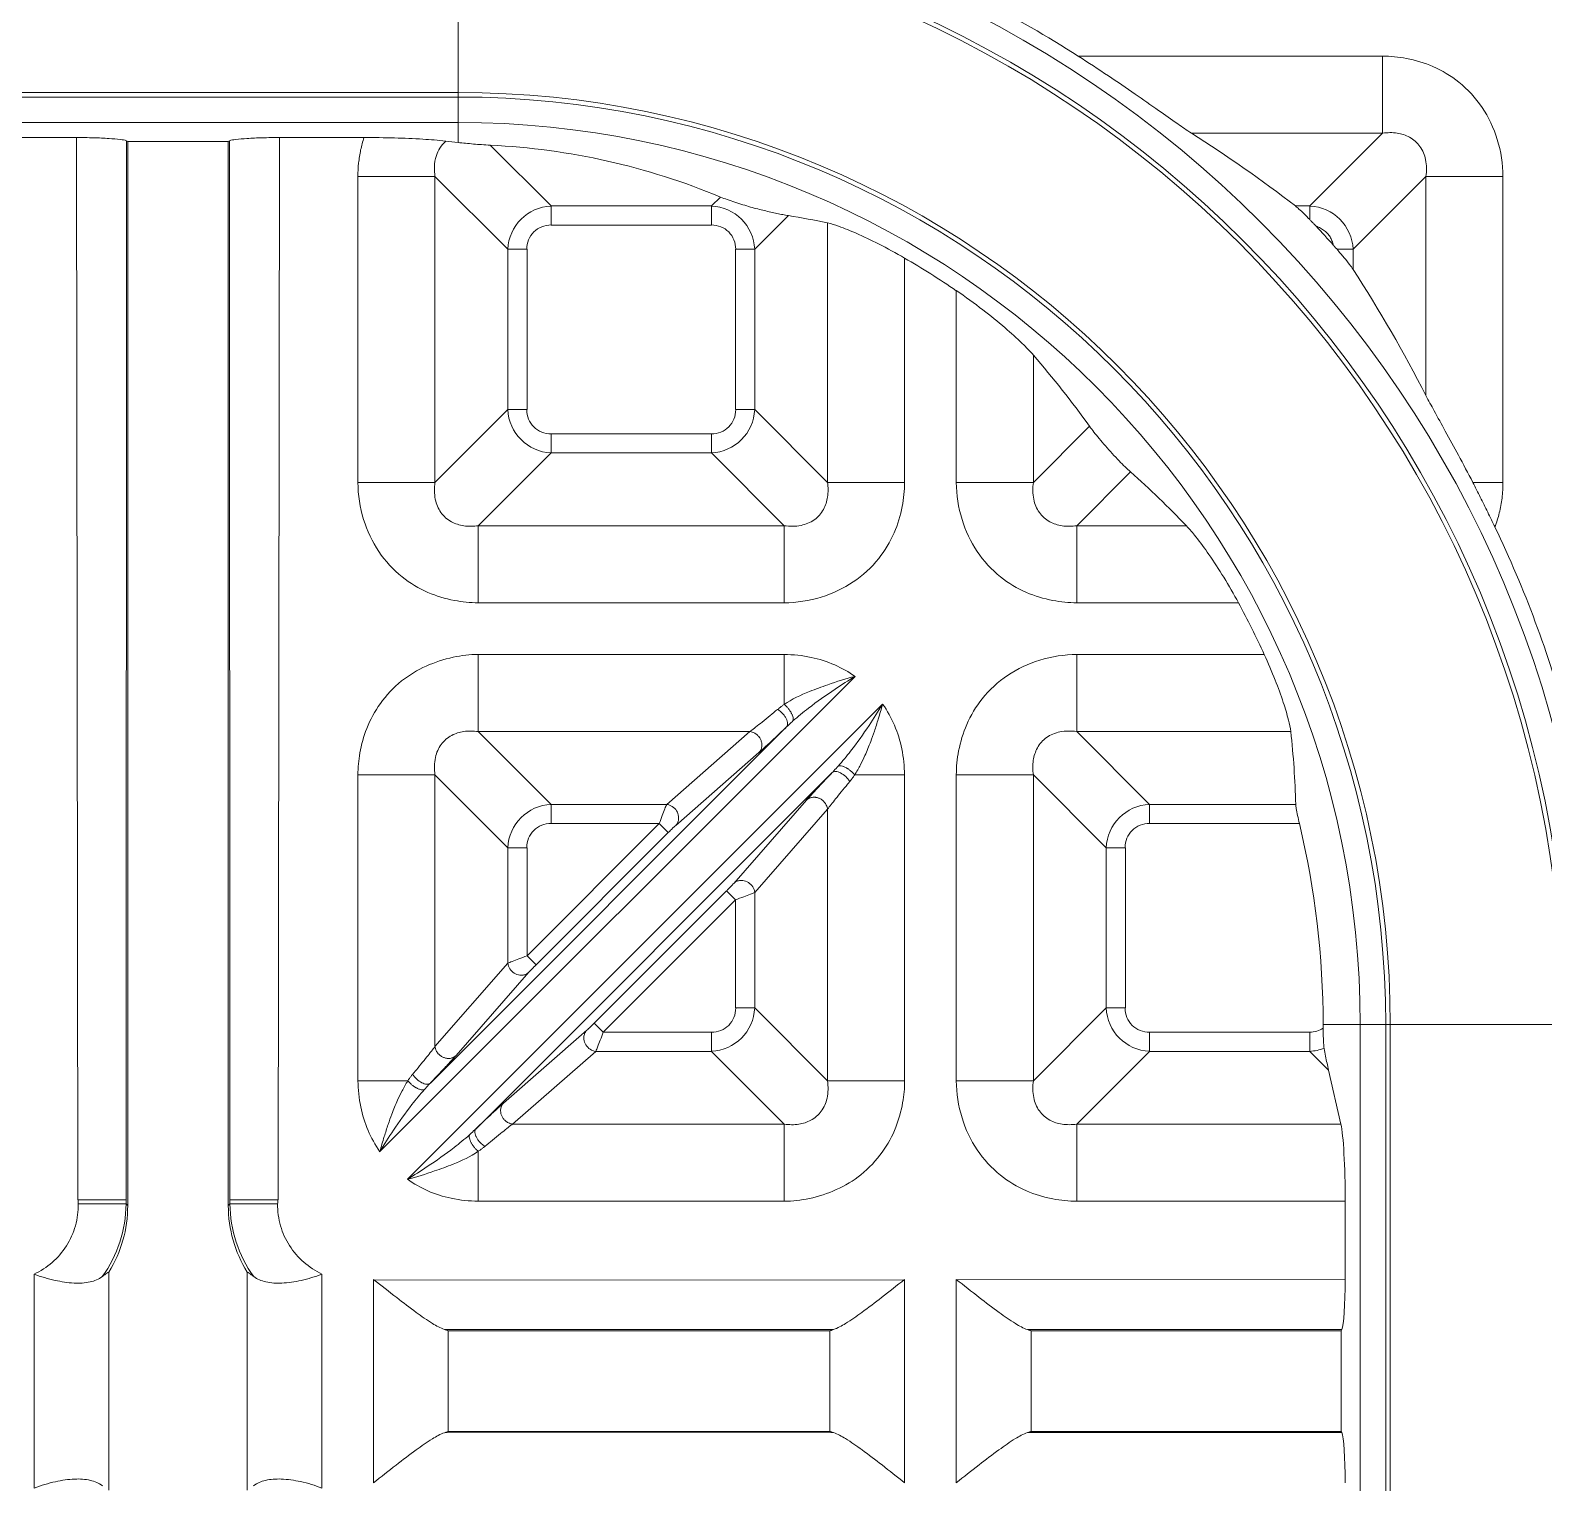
# Model space of a CAD drawing. Header units: millimetres. Extents: x 2432 to 4206, y 1282 to 1824.
# Drawn here: x 2803.5 to 2863.2, y 1562.5 to 1619.8 of the extents above; entities that cross this region are included whole.
import ezdxf

# ---------------------------------------------------------------- set-up
doc = ezdxf.new("R2010")
doc.units = ezdxf.units.MM
doc.layers.add('core', color=7, linetype='Continuous', lineweight=20)

msp = doc.modelspace()

# ---------------------------------------------------------------- linework, layer by layer
at = {"layer": 'core'}
for p, q in [((2820.336, 1626.325), (2820.336, 1615.373)), ((2856.824, 1618.783), (2844.812, 1618.783)), ((2856.824, 1618.783), (2856.824, 1615.742)), ((2776.116, 1617.349), (2820.336, 1617.349)), ((2820.336, 1617.17), (2776.116, 1617.17)), ((2776.116, 1616.165), (2820.336, 1616.165)), ((2805.27, 1615.57), (2801.941, 1615.57)), ((2805.27, 1615.57), (2805.326, 1573.645)), ((2807.249, 1615.44), (2807.239, 1573.645)), ((2807.249, 1615.44), (2807.297, 1615.419)), ((2807.297, 1615.419), (2807.297, 1573.422)), ((2807.297, 1615.419), (2811.266, 1615.419)), ((2811.313, 1615.44), (2811.266, 1615.419)), ((2811.266, 1573.422), (2811.266, 1615.419)), ((2811.324, 1573.645), (2811.313, 1615.44)), ((2813.237, 1573.645), (2813.293, 1615.57)), ((2813.293, 1615.57), (2816.621, 1615.57)), ((2821.608, 1615.268), (2824.007, 1612.869)), ((2849.281, 1615.742), (2856.824, 1615.742)), ((2853.951, 1612.869), (2856.824, 1615.742)), ((2816.383, 1614.032), (2816.383, 1601.959)), ((2816.383, 1614.032), (2819.424, 1614.032)), ((2819.424, 1601.959), (2819.424, 1614.032)), ((2822.297, 1611.159), (2819.424, 1614.032)), ((2858.534, 1614.032), (2855.661, 1611.159)), ((2858.534, 1614.032), (2858.534, 1605.39)), ((2861.575, 1614.032), (2858.534, 1614.032)), ((2861.575, 1601.959), (2861.575, 1614.032)), ((2824.007, 1612.119), (2824.007, 1612.869)), ((2830.333, 1612.869), (2824.007, 1612.869)), ((2830.333, 1612.869), (2830.687, 1613.223)), ((2830.333, 1612.109), (2830.333, 1612.869)), ((2853.951, 1612.869), (2853.381, 1612.869)), ((2853.951, 1612.334), (2853.951, 1612.869)), ((2833.373, 1612.488), (2832.044, 1611.159)), ((2824.007, 1612.109), (2830.333, 1612.109)), ((2834.917, 1612.202), (2834.917, 1601.959)), ((2822.297, 1611.159), (2822.297, 1604.832)), ((2823.057, 1611.159), (2822.297, 1611.159)), ((2823.057, 1604.832), (2823.057, 1611.159)), ((2831.284, 1611.159), (2831.284, 1604.832)), ((2831.294, 1611.159), (2832.044, 1611.159)), ((2832.044, 1604.832), (2832.044, 1611.159)), ((2855.028, 1611.159), (2855.661, 1611.159)), ((2855.661, 1610.359), (2855.661, 1611.159)), ((2837.958, 1601.959), (2837.958, 1610.813)), ((2840, 1609.527), (2840, 1601.959)), ((2843.041, 1601.959), (2843.041, 1606.985)), ((2819.424, 1601.959), (2822.297, 1604.832)), ((2823.047, 1604.832), (2822.297, 1604.832)), ((2831.284, 1604.832), (2832.044, 1604.832)), ((2832.044, 1604.832), (2834.917, 1601.959)), ((2824.007, 1603.882), (2824.007, 1603.122)), ((2830.333, 1603.882), (2824.007, 1603.882)), ((2830.333, 1603.872), (2830.333, 1603.122)), ((2843.041, 1601.959), (2845.258, 1604.176)), ((2824.007, 1603.122), (2821.134, 1600.249)), ((2824.007, 1603.122), (2830.333, 1603.122)), ((2833.206, 1600.249), (2830.333, 1603.122)), ((2846.877, 1602.374), (2844.752, 1600.249)), ((2816.383, 1601.959), (2819.424, 1601.959)), ((2837.958, 1601.959), (2834.917, 1601.959)), ((2840, 1601.959), (2843.041, 1601.959)), ((2861.575, 1601.959), (2860.384, 1601.959)), ((2821.134, 1597.208), (2821.134, 1600.249)), ((2833.206, 1600.249), (2821.134, 1600.249)), ((2833.206, 1597.208), (2833.206, 1600.249)), ((2844.752, 1597.208), (2844.752, 1600.249)), ((2849.08, 1600.249), (2844.752, 1600.249)), ((2821.134, 1597.208), (2833.206, 1597.208)), ((2844.752, 1597.208), (2851.136, 1597.208)), ((2821.134, 1592.124), (2821.134, 1595.165)), ((2833.206, 1595.165), (2821.134, 1595.165)), ((2833.206, 1595.165), (2833.206, 1593.197)), ((2844.752, 1595.165), (2844.752, 1592.124)), ((2852.155, 1595.165), (2844.752, 1595.165)), ((2836.005, 1594.303), (2817.249, 1575.547)), ((2818.335, 1574.453), (2837.092, 1593.209)), ((2833.297, 1592.306), (2819.243, 1578.251)), ((2821.134, 1592.124), (2824.007, 1589.251)), ((2821.134, 1592.124), (2831.855, 1592.124)), ((2828.57, 1589.251), (2831.855, 1592.124)), ((2844.752, 1592.124), (2853.201, 1592.124)), ((2844.752, 1592.124), (2847.625, 1589.251)), ((2832.21, 1591.294), (2828.925, 1588.421)), ((2816.383, 1590.414), (2816.383, 1578.342)), ((2819.424, 1590.414), (2816.383, 1590.414)), ((2819.424, 1579.693), (2819.424, 1590.414)), ((2822.297, 1587.541), (2819.424, 1590.414)), ((2821.043, 1576.45), (2835.098, 1590.505)), ((2835.989, 1590.414), (2837.958, 1590.414)), ((2837.958, 1578.342), (2837.958, 1590.414)), ((2840, 1590.414), (2840, 1578.342)), ((2840, 1590.414), (2843.041, 1590.414)), ((2843.041, 1578.342), (2843.041, 1590.414)), ((2845.914, 1587.541), (2843.041, 1590.414)), ((2828.57, 1589.251), (2824.007, 1589.251)), ((2824.007, 1588.501), (2824.007, 1589.251)), ((2831.214, 1586.133), (2834.087, 1589.418)), ((2834.917, 1589.063), (2832.044, 1585.778)), ((2834.917, 1589.063), (2834.917, 1578.342)), ((2853.397, 1589.251), (2847.625, 1589.251)), ((2847.625, 1588.501), (2847.625, 1589.251)), ((2823.057, 1583.273), (2828.275, 1588.491)), ((2824.007, 1588.491), (2828.275, 1588.491)), ((2828.275, 1588.491), (2828.63, 1588.136)), ((2847.625, 1588.491), (2853.543, 1588.491)), ((2823.412, 1582.918), (2828.63, 1588.136)), ((2822.297, 1587.541), (2822.297, 1582.978)), ((2823.057, 1587.541), (2822.297, 1587.541)), ((2823.057, 1583.273), (2823.057, 1587.541)), ((2845.914, 1587.541), (2845.914, 1581.215)), ((2846.674, 1587.541), (2845.914, 1587.541)), ((2846.674, 1581.215), (2846.674, 1587.541)), ((2830.929, 1585.838), (2825.711, 1580.62)), ((2831.284, 1585.482), (2826.066, 1580.265)), ((2831.284, 1585.482), (2830.929, 1585.838)), ((2831.284, 1585.482), (2831.284, 1581.215)), ((2832.044, 1581.215), (2832.044, 1585.778)), ((2819.424, 1579.693), (2822.297, 1582.978)), ((2823.057, 1583.273), (2823.412, 1582.918)), ((2823.127, 1582.623), (2820.254, 1579.338)), ((2831.284, 1581.215), (2832.044, 1581.215)), ((2832.044, 1581.215), (2834.917, 1578.342)), ((2843.041, 1578.342), (2845.914, 1581.215)), ((2846.665, 1581.215), (2845.914, 1581.215)), ((2826.066, 1580.265), (2825.711, 1580.62)), ((2822.131, 1577.462), (2825.416, 1580.335)), ((2830.333, 1580.265), (2826.066, 1580.265)), ((2830.333, 1580.255), (2830.333, 1579.504)), ((2847.625, 1580.265), (2847.625, 1579.504)), ((2853.951, 1580.265), (2847.625, 1580.265)), ((2853.951, 1580.264), (2853.951, 1579.504)), ((2854.478, 1580.559), (2865.791, 1580.559)), ((2854.478, 1580.415), (2854.478, 1580.559)), ((2855.942, 1580.559), (2855.942, 1552.419)), ((2856.948, 1552.419), (2856.948, 1580.559)), ((2857.126, 1580.559), (2857.126, 1552.419)), ((2825.771, 1579.504), (2822.486, 1576.631)), ((2825.771, 1579.504), (2830.333, 1579.504)), ((2833.206, 1576.631), (2830.333, 1579.504)), ((2847.625, 1579.504), (2844.752, 1576.631)), ((2847.625, 1579.504), (2853.951, 1579.504)), ((2854.689, 1578.766), (2853.951, 1579.504)), ((2818.352, 1578.342), (2816.383, 1578.342)), ((2834.917, 1578.342), (2837.958, 1578.342)), ((2840, 1578.342), (2843.041, 1578.342)), ((2855.177, 1576.631), (2854.689, 1578.766)), ((2833.206, 1576.631), (2822.486, 1576.631)), ((2833.206, 1576.631), (2833.206, 1573.591)), ((2844.752, 1573.591), (2844.752, 1576.631)), ((2855.177, 1576.631), (2844.752, 1576.631)), ((2821.134, 1573.591), (2821.134, 1575.559)), ((2805.326, 1573.645), (2807.239, 1573.645)), ((2805.354, 1573.484), (2807.235, 1573.484)), ((2807.297, 1573.422), (2807.235, 1573.484)), ((2811.266, 1573.422), (2811.328, 1573.484)), ((2811.324, 1573.645), (2813.237, 1573.645)), ((2813.209, 1573.484), (2811.328, 1573.484)), ((2821.134, 1573.591), (2833.206, 1573.591)), ((2844.752, 1573.591), (2855.348, 1573.591)), ((2855.348, 1573.591), (2855.348, 1570.501)), ((2803.605, 1570.709), (2803.605, 1562.269)), ((2806.553, 1562.185), (2806.553, 1570.793)), ((2812.01, 1570.793), (2812.01, 1562.185)), ((2814.958, 1562.269), (2814.958, 1570.709)), ((2817, 1570.5), (2817, 1562.477)), ((2837.944, 1570.49), (2817.03, 1570.477)), ((2837.958, 1562.477), (2837.958, 1570.5)), ((2840, 1570.5), (2840, 1562.477)), ((2855.348, 1570.501), (2840.012, 1570.491)), ((2835.151, 1568.524), (2819.801, 1568.526)), ((2819.948, 1564.504), (2819.948, 1568.474)), ((2835.01, 1568.474), (2819.948, 1568.474)), ((2835.01, 1568.474), (2835.01, 1564.504)), ((2855.217, 1568.521), (2842.81, 1568.523)), ((2842.948, 1564.504), (2842.948, 1568.474)), ((2855.196, 1568.474), (2842.948, 1568.474)), ((2855.217, 1568.521), (2855.196, 1568.474)), ((2855.196, 1564.504), (2855.196, 1568.474)), ((2819.801, 1564.452), (2835.151, 1564.454)), ((2819.948, 1564.504), (2835.01, 1564.504)), ((2842.81, 1564.455), (2855.217, 1564.457)), ((2842.948, 1564.504), (2855.196, 1564.504)), ((2855.217, 1564.457), (2855.196, 1564.504))]:
    msp.add_line(p, q, dxfattribs=at)
for points in [[(2832.218, 1591.299), (2832.668, 1591.71), (2833.29, 1592.298)], [(2835.09, 1590.498), (2834.502, 1589.876), (2834.092, 1589.425)], [(2819.25, 1578.258), (2819.839, 1578.88), (2820.249, 1579.33)], [(2822.123, 1577.457), (2821.672, 1577.046), (2821.051, 1576.458)]]:
    msp.add_lwpolyline(points, dxfattribs=at)
for centre, radius, start, end in [((2803.251, 1566.489), 102.106, 14.82382, 151.07152), ((2803.251, 1566.489), 101.607, 14.8262, 150.88167), ((2803.251, 1566.489), 101.159, 14.89345, 150.74007), ((2803.251, 1566.489), 100.659, 14.89585, 150.80622), ((2809.281, 1566.489), 86.816, 91.13098, 151.21851), ((2809.281, 1566.489), 86.814, 316.84438, 88.8719), ((2809.281, 1566.489), 85.826, 91.13101, 152.00809), ((2809.281, 1566.489), 85.826, 320.71572, 88.869), ((2809.281, 1566.489), 84.503, 92.75328, 177.24672), ((2809.281, 1566.489), 84.503, 2.75328, 87.24672), ((2809.281, 1566.489), 83.513, 92.75328, 177.24672), ((2809.281, 1566.489), 83.513, 2.75328, 87.24672), ((2820.336, 1580.559), 44.794, 0.00001, 90), ((2820.336, 1580.559), 43.789, 0, 90), ((2820.336, 1580.559), 43.61, 0, 90), ((2820.336, 1580.559), 45.389, 57.36748, 68.36299), ((2820.336, 1580.559), 36.79, 0, 90), ((2820.336, 1580.559), 36.611, 0, 90), ((2820.336, 1580.559), 35.606, 0, 90), ((2822.539, 1637.132), 21.87, 262.92642, 264.22002), ((2824.088, 1611.077), 1.793, 92.59286, 177.40733), ((2830.252, 1611.077), 1.793, 2.59318, 87.40699), ((2853.87, 1611.077), 1.793, 2.59317, 87.40701), ((2820.336, 1580.559), 46.259, 41.67285, 42.95363), ((2820.336, 1580.559), 35.011, 55.83, 59.78131), ((2809.241, 1580.208), 55.353, 27.06032, 33.00486), ((2811.727, 1580.002), 41.336, 35.78931, 40.75125), ((2824.088, 1604.914), 1.793, 182.59372, 267.40702), ((2830.252, 1604.914), 1.793, 272.59372, 357.40701), ((2820.336, 1580.559), 45.389, 15.35101, 25.63445), ((2820.336, 1580.559), 35.011, 24.65712, 28.39423), ((2824.088, 1587.46), 1.793, 92.59283, 177.40739), ((2847.706, 1587.46), 1.793, 92.5933, 177.40736), ((2820.336, 1580.559), 34.141, 0, 13.43475), ((2830.252, 1581.296), 1.793, 272.5932, 357.40699), ((2847.706, 1581.296), 1.793, 182.59372, 267.40701), ((2853.841, 1581.454), 1.953, 273.22055, 290.20212), ((2802.225, 1573.537), 5.009, 324.33097, 359.39813), ((2816.343, 1573.539), 5.015, 180.62113, 215.64898)]:
    msp.add_arc(centre, radius, start, end, dxfattribs=at)
for centre, major_axis, ratio, start_param, end_param in [((2820.336, 1587.022), (0, 28.276), 0.973528, -0.385503, -0.046218), ((2820.336, 1567.632), (0, 56.556), 0.973528, -0.643728, -0.55355), ((2827.935, 1580.559), (33.245, 0), 0.973528, 1.359208, 1.406478), ((2820.336, 1571.071), (0, 41.51), 0.973528, -0.791313, -0.716513), ((2820.336, 1588.324), (0, 33.972), 0.973528, -1.543486, -1.458685), ((2855.095, 1573.591), (0, 3.216), 0.078702, -1.570796, -0.331614), ((2802.194, 1573.576), (3.662, -3.662), 0.970288, 0.223487, 0.770319), ((2816.369, 1573.576), (3.662, 3.662), 0.970288, -3.911912, -3.36508), ((2855.19, 1570.501), (0, 2.01), 0.078702, -2.967041, -1.570796), ((2855.19, 1562.477), (0, 2.01), 0.078702, -1.570796, -0.174548)]:
    msp.add_ellipse(centre, major_axis=major_axis, ratio=ratio, start_param=start_param, end_param=end_param, dxfattribs=at)
for points, knots in [([(2844.812, 1618.783), (2845.211, 1618.528), (2845.964, 1618.034), (2847.019, 1617.314), (2847.928, 1616.677), (2848.667, 1616.161), (2849.096, 1615.859), (2849.281, 1615.742)], [0, 0, 0, 0, 0.262683, 0.499767, 0.708855, 0.878636, 1, 1, 1, 1]), ([(2856.824, 1618.783), (2857.141, 1618.783), (2857.821, 1618.713), (2858.86, 1618.404), (2859.912, 1617.774), (2860.819, 1616.788), (2861.422, 1615.489), (2861.575, 1614.525), (2861.575, 1614.032)], [0, 0, 0, 0, 0.1272, 0.273045, 0.432101, 0.614253, 0.801969, 1, 1, 1, 1]), ([(2807.249, 1615.44), (2807.175, 1615.473), (2806.939, 1615.5), (2806.511, 1615.542), (2805.929, 1615.564), (2805.499, 1615.57), (2805.27, 1615.57)], [0, 0, 0, 0, 0.123097, 0.350117, 0.65461, 1, 1, 1, 1]), ([(2813.293, 1615.57), (2813.064, 1615.57), (2812.634, 1615.564), (2812.052, 1615.542), (2811.623, 1615.5), (2811.388, 1615.473), (2811.313, 1615.44)], [0, 0, 0, 0, 0.345595, 0.649919, 0.876829, 1, 1, 1, 1]), ([(2816.621, 1615.57), (2816.569, 1615.409), (2816.481, 1615.077), (2816.401, 1614.562), (2816.383, 1614.21), (2816.383, 1614.032)], [0, 0, 0, 0, 0.325406, 0.657553, 1, 1, 1, 1]), ([(2819.846, 1615.428), (2819.547, 1615.465), (2818.875, 1615.515), (2817.799, 1615.561), (2817.023, 1615.57), (2816.621, 1615.57)], [0, 0, 0, 0, 0.279126, 0.626519, 1, 1, 1, 1]), ([(2819.846, 1615.428), (2819.758, 1615.348), (2819.608, 1615.172), (2819.445, 1614.82), (2819.39, 1614.432), (2819.404, 1614.152), (2819.424, 1614.032)], [0, 0, 0, 0, 0.23438, 0.450133, 0.757923, 1, 1, 1, 1]), ([(2821.608, 1615.268), (2821.493, 1615.274), (2821.271, 1615.288), (2820.947, 1615.314), (2820.637, 1615.343), (2820.436, 1615.363), (2820.336, 1615.373)], [0, 0, 0, 0, 0.269946, 0.523908, 0.764932, 1, 1, 1, 1]), ([(2858.534, 1614.032), (2858.566, 1614.251), (2858.567, 1614.672), (2858.34, 1615.24), (2857.916, 1615.612), (2857.383, 1615.776), (2857.014, 1615.77), (2856.824, 1615.742)], [0, 0, 0, 0, 0.231745, 0.429375, 0.620648, 0.799306, 1, 1, 1, 1]), ([(2833.373, 1612.488), (2833.299, 1612.5), (2833.148, 1612.527), (2832.916, 1612.574), (2832.674, 1612.628), (2832.42, 1612.688), (2832.153, 1612.75), (2831.871, 1612.829), (2831.572, 1612.919), (2831.263, 1613.011), (2830.968, 1613.117), (2830.776, 1613.186), (2830.687, 1613.223)], [0, 0, 0, 0, 0.080427, 0.165348, 0.25449, 0.347762, 0.445302, 0.549715, 0.662578, 0.781202, 0.896479, 1, 1, 1, 1]), ([(2853.381, 1612.869), (2853.43, 1612.831), (2853.544, 1612.731), (2853.734, 1612.553), (2853.874, 1612.413), (2853.951, 1612.334)], [0, 0, 0, 0, 0.237494, 0.580019, 1, 1, 1, 1]), ([(2853.952, 1612.332), (2853.979, 1612.305), (2854.031, 1612.249), (2854.11, 1612.169), (2854.161, 1612.115), (2854.185, 1612.088)], [0, 0, 0, 0, 0.336317, 0.679224, 1, 1, 1, 1]), ([(2837.958, 1610.813), (2837.621, 1611.009), (2836.99, 1611.353), (2836.119, 1611.77), (2835.446, 1612.043), (2835.066, 1612.171), (2834.917, 1612.202)], [0, 0, 0, 0, 0.349224, 0.642854, 0.863447, 1, 1, 1, 1]), ([(2854.889, 1611.315), (2854.87, 1611.375), (2854.829, 1611.489), (2854.757, 1611.65), (2854.66, 1611.787), (2854.529, 1611.899), (2854.374, 1611.999), (2854.256, 1612.054), (2854.193, 1612.08)], [0, 0, 0, 0, 0.175301, 0.336067, 0.487281, 0.640081, 0.810331, 1, 1, 1, 1]), ([(2854.899, 1611.305), (2854.911, 1611.291), (2854.939, 1611.259), (2854.981, 1611.211), (2855.011, 1611.176), (2855.026, 1611.159)], [0, 0, 0, 0, 0.289976, 0.646507, 1, 1, 1, 1]), ([(2855.027, 1611.159), (2855.119, 1611.052), (2855.286, 1610.855), (2855.497, 1610.589), (2855.616, 1610.428), (2855.661, 1610.359)], [0, 0, 0, 0, 0.413341, 0.757322, 1, 1, 1, 1]), ([(2843.041, 1606.985), (2842.903, 1607.146), (2842.538, 1607.511), (2841.878, 1608.112), (2841.012, 1608.811), (2840.357, 1609.285), (2840, 1609.527)], [0, 0, 0, 0, 0.15959, 0.389653, 0.674458, 1, 1, 1, 1]), ([(2858.534, 1605.39), (2858.638, 1605.186), (2858.896, 1604.72), (2859.325, 1603.937), (2859.84, 1602.999), (2860.197, 1602.321), (2860.384, 1601.959)], [0, 0, 0, 0, 0.175946, 0.410152, 0.686895, 1, 1, 1, 1]), ([(2846.877, 1602.374), (2846.805, 1602.438), (2846.652, 1602.582), (2846.412, 1602.823), (2846.152, 1603.1), (2845.889, 1603.392), (2845.647, 1603.676), (2845.438, 1603.934), (2845.313, 1604.099), (2845.258, 1604.176)], [0, 0, 0, 0, 0.119184, 0.259105, 0.420619, 0.589585, 0.744684, 0.882481, 1, 1, 1, 1]), ([(2821.134, 1597.208), (2820.818, 1597.208), (2820.137, 1597.277), (2819.098, 1597.586), (2818.046, 1598.217), (2817.14, 1599.203), (2816.536, 1600.502), (2816.383, 1601.466), (2816.383, 1601.959)], [0, 0, 0, 0, 0.1272, 0.273045, 0.432101, 0.614253, 0.801969, 1, 1, 1, 1]), ([(2819.424, 1601.959), (2819.392, 1601.74), (2819.392, 1601.319), (2819.618, 1600.751), (2820.042, 1600.379), (2820.575, 1600.214), (2820.944, 1600.221), (2821.134, 1600.249)], [0, 0, 0, 0, 0.231739, 0.42937, 0.620645, 0.799304, 1, 1, 1, 1]), ([(2837.958, 1601.959), (2837.958, 1601.643), (2837.888, 1600.962), (2837.579, 1599.923), (2836.948, 1598.871), (2835.963, 1597.965), (2834.664, 1597.362), (2833.699, 1597.208), (2833.206, 1597.208)], [0, 0, 0, 0, 0.1272, 0.273045, 0.432101, 0.614253, 0.801969, 1, 1, 1, 1]), ([(2833.206, 1600.249), (2833.426, 1600.217), (2833.846, 1600.217), (2834.415, 1600.443), (2834.787, 1600.867), (2834.951, 1601.4), (2834.945, 1601.769), (2834.917, 1601.959)], [0, 0, 0, 0, 0.231739, 0.42937, 0.620645, 0.799304, 1, 1, 1, 1]), ([(2844.752, 1597.208), (2844.435, 1597.208), (2843.755, 1597.277), (2842.716, 1597.586), (2841.663, 1598.217), (2840.757, 1599.203), (2840.154, 1600.502), (2840, 1601.466), (2840, 1601.959)], [0, 0, 0, 0, 0.127201, 0.273046, 0.432103, 0.614255, 0.801971, 1, 1, 1, 1]), ([(2843.041, 1601.959), (2843.01, 1601.74), (2843.009, 1601.319), (2843.236, 1600.751), (2843.66, 1600.379), (2844.192, 1600.214), (2844.562, 1600.221), (2844.752, 1600.249)], [0, 0, 0, 0, 0.231739, 0.42937, 0.620645, 0.799304, 1, 1, 1, 1]), ([(2860.385, 1601.957), (2860.485, 1601.763), (2860.683, 1601.373), (2860.974, 1600.783), (2861.166, 1600.387), (2861.261, 1600.187)], [0, 0, 0, 0, 0.331414, 0.663755, 1, 1, 1, 1]), ([(2861.257, 1600.195), (2861.327, 1600.378), (2861.444, 1600.756), (2861.552, 1601.348), (2861.575, 1601.753), (2861.575, 1601.959)], [0, 0, 0, 0, 0.325136, 0.656854, 1, 1, 1, 1]), ([(2851.136, 1597.208), (2850.952, 1597.548), (2850.579, 1598.195), (2850.014, 1599.064), (2849.518, 1599.741), (2849.211, 1600.112), (2849.08, 1600.249)], [0, 0, 0, 0, 0.315396, 0.608534, 0.844936, 1, 1, 1, 1]), ([(2816.383, 1590.414), (2816.377, 1590.704), (2816.447, 1591.329), (2816.7, 1592.301), (2817.249, 1593.285), (2818.046, 1594.15), (2819.057, 1594.744), (2820.094, 1595.084), (2820.801, 1595.17), (2821.134, 1595.165)], [0, 0, 0, 0, 0.116347, 0.250848, 0.400764, 0.564265, 0.71692, 0.866341, 1, 1, 1, 1]), ([(2833.206, 1595.165), (2833.564, 1595.165), (2834.247, 1595.092), (2835.198, 1594.796), (2835.751, 1594.479), (2836.003, 1594.301)], [0, 0, 0, 0, 0.360983, 0.689084, 1, 1, 1, 1]), ([(2840, 1590.414), (2840, 1590.731), (2840.07, 1591.411), (2840.379, 1592.45), (2841.01, 1593.503), (2841.995, 1594.409), (2843.294, 1595.012), (2844.259, 1595.165), (2844.752, 1595.165)], [0, 0, 0, 0, 0.127201, 0.273046, 0.432103, 0.614255, 0.801971, 1, 1, 1, 1]), ([(2853.201, 1592.124), (2853.185, 1592.277), (2853.094, 1592.663), (2852.892, 1593.341), (2852.575, 1594.206), (2852.308, 1594.832), (2852.155, 1595.165)], [0, 0, 0, 0, 0.142947, 0.367241, 0.65878, 1, 1, 1, 1]), ([(2833.206, 1593.197), (2833.517, 1593.404), (2834.093, 1593.679), (2835.039, 1594.012), (2835.638, 1594.222), (2836.003, 1594.301)], [0, 0, 0, 0, 0.371307, 0.628863, 1, 1, 1, 1]), ([(2836.005, 1594.303), (2835.741, 1594.139), (2835.112, 1593.742), (2834.289, 1593.161), (2833.75, 1592.718), (2833.553, 1592.543)], [0, 0, 0, 0, 0.308538, 0.738071, 1, 1, 1, 1]), ([(2832.942, 1592.999), (2832.969, 1593.021), (2833.025, 1593.066), (2833.113, 1593.131), (2833.175, 1593.175), (2833.206, 1593.197)], [0, 0, 0, 0, 0.316714, 0.650111, 1, 1, 1, 1]), ([(2833.206, 1593.197), (2833.231, 1593.178), (2833.286, 1593.13), (2833.362, 1593.047), (2833.422, 1592.967), (2833.463, 1592.903), (2833.488, 1592.858), (2833.51, 1592.814), (2833.535, 1592.755), (2833.558, 1592.682), (2833.567, 1592.605), (2833.559, 1592.559), (2833.553, 1592.543)], [0, 0, 0, 0, 0.119508, 0.282785, 0.43742, 0.508345, 0.573979, 0.637284, 0.700785, 0.823371, 0.931846, 1, 1, 1, 1]), ([(2835.335, 1590.76), (2835.507, 1590.952), (2835.936, 1591.472), (2836.518, 1592.293), (2836.916, 1592.927), (2837.092, 1593.209)], [0, 0, 0, 0, 0.255831, 0.669534, 1, 1, 1, 1]), ([(2837.093, 1593.212), (2837.041, 1593.013), (2836.93, 1592.654), (2836.776, 1592.159), (2836.604, 1591.677), (2836.425, 1591.235), (2836.211, 1590.797), (2836.07, 1590.545), (2835.989, 1590.414)], [0, 0, 0, 0, 0.204883, 0.37291, 0.515307, 0.713487, 0.846842, 1, 1, 1, 1]), ([(2837.093, 1593.212), (2837.276, 1592.949), (2837.592, 1592.38), (2837.887, 1591.429), (2837.952, 1590.758), (2837.958, 1590.414)], [0, 0, 0, 0, 0.323884, 0.652124, 1, 1, 1, 1]), ([(2831.855, 1592.124), (2831.865, 1592.132), (2831.94, 1592.189), (2832.099, 1592.313), (2832.354, 1592.517), (2832.641, 1592.751), (2832.845, 1592.918), (2832.942, 1592.999)], [0, 0, 0, 0, 0.027762, 0.201997, 0.43368, 0.727609, 1, 1, 1, 1]), ([(2832.942, 1592.999), (2832.991, 1592.971), (2833.076, 1592.909), (2833.18, 1592.802), (2833.244, 1592.712), (2833.283, 1592.643), (2833.305, 1592.595), (2833.322, 1592.549), (2833.337, 1592.488), (2833.345, 1592.412), (2833.326, 1592.343), (2833.304, 1592.313), (2833.297, 1592.306)], [0, 0, 0, 0, 0.198286, 0.367556, 0.519436, 0.586046, 0.645884, 0.702664, 0.759409, 0.868419, 0.967422, 1, 1, 1, 1]), ([(2833.553, 1592.543), (2833.531, 1592.523), (2833.444, 1592.446), (2833.359, 1592.366), (2833.297, 1592.306)], [0, 0, 0, 0, 0.25346, 1, 1, 1, 1]), ([(2819.424, 1590.414), (2819.391, 1590.643), (2819.39, 1591.072), (2819.633, 1591.64), (2820.053, 1591.999), (2820.579, 1592.16), (2820.943, 1592.152), (2821.134, 1592.124)], [0, 0, 0, 0, 0.241399, 0.436222, 0.626562, 0.798005, 1, 1, 1, 1]), ([(2831.855, 1592.124), (2831.911, 1592.118), (2832.013, 1592.086), (2832.138, 1592.003), (2832.214, 1591.918), (2832.259, 1591.847), (2832.284, 1591.795), (2832.304, 1591.74), (2832.317, 1591.692), (2832.321, 1591.661), (2832.323, 1591.649)], [0, 0, 0, 0, 0.237468, 0.437867, 0.623974, 0.709551, 0.789445, 0.868689, 0.952179, 1, 1, 1, 1]), ([(2832.21, 1591.294), (2832.304, 1591.376), (2832.517, 1591.57), (2832.879, 1591.907), (2833.148, 1592.163), (2833.297, 1592.306)], [0, 0, 0, 0, 0.250948, 0.582714, 1, 1, 1, 1]), ([(2844.752, 1592.124), (2844.532, 1592.156), (2844.112, 1592.157), (2843.543, 1591.93), (2843.171, 1591.506), (2843.007, 1590.973), (2843.014, 1590.604), (2843.041, 1590.414)], [0, 0, 0, 0, 0.231739, 0.42937, 0.620645, 0.799304, 1, 1, 1, 1]), ([(2832.323, 1591.649), (2832.326, 1591.619), (2832.328, 1591.543), (2832.3, 1591.416), (2832.247, 1591.332), (2832.21, 1591.294)], [0, 0, 0, 0, 0.241813, 0.589218, 1, 1, 1, 1]), ([(2835.098, 1590.505), (2835.122, 1590.529), (2835.202, 1590.613), (2835.28, 1590.699), (2835.335, 1590.76)], [0, 0, 0, 0, 0.288737, 1, 1, 1, 1]), ([(2835.989, 1590.414), (2835.958, 1590.454), (2835.908, 1590.507), (2835.839, 1590.568), (2835.791, 1590.606), (2835.75, 1590.635), (2835.719, 1590.655), (2835.696, 1590.669), (2835.673, 1590.683), (2835.642, 1590.7), (2835.602, 1590.72), (2835.553, 1590.74), (2835.49, 1590.761), (2835.416, 1590.775), (2835.358, 1590.769), (2835.335, 1590.76)], [0, 0, 0, 0, 0.19693, 0.280068, 0.360029, 0.435516, 0.471295, 0.50566, 0.53957, 0.573931, 0.643396, 0.712694, 0.780244, 0.90347, 1, 1, 1, 1]), ([(2835.098, 1590.505), (2834.954, 1590.355), (2834.695, 1590.082), (2834.358, 1589.72), (2834.165, 1589.507), (2834.087, 1589.418)], [0, 0, 0, 0, 0.419415, 0.759894, 1, 1, 1, 1]), ([(2835.792, 1590.15), (2835.765, 1590.117), (2835.653, 1589.983), (2835.468, 1589.757), (2835.25, 1589.488), (2835.069, 1589.26), (2834.963, 1589.123), (2834.917, 1589.063)], [0, 0, 0, 0, 0.090709, 0.375279, 0.627139, 0.83641, 1, 1, 1, 1]), ([(2835.792, 1590.15), (2835.75, 1590.222), (2835.644, 1590.354), (2835.452, 1590.493), (2835.261, 1590.564), (2835.134, 1590.537), (2835.098, 1590.505)], [0, 0, 0, 0, 0.293765, 0.588933, 0.828753, 1, 1, 1, 1]), ([(2835.989, 1590.414), (2835.967, 1590.382), (2835.924, 1590.321), (2835.858, 1590.233), (2835.814, 1590.177), (2835.792, 1590.15)], [0, 0, 0, 0, 0.34963, 0.68302, 1, 1, 1, 1]), ([(2834.087, 1589.418), (2834.124, 1589.454), (2834.209, 1589.508), (2834.335, 1589.536), (2834.411, 1589.534), (2834.442, 1589.53)], [0, 0, 0, 0, 0.41078, 0.758185, 1, 1, 1, 1]), ([(2834.442, 1589.53), (2834.453, 1589.529), (2834.484, 1589.524), (2834.533, 1589.512), (2834.587, 1589.492), (2834.64, 1589.466), (2834.711, 1589.422), (2834.795, 1589.345), (2834.879, 1589.221), (2834.91, 1589.119), (2834.917, 1589.063)], [0, 0, 0, 0, 0.04782, 0.131309, 0.210553, 0.290447, 0.376024, 0.562131, 0.76253, 1, 1, 1, 1]), ([(2828.275, 1588.491), (2828.316, 1588.596), (2828.387, 1588.794), (2828.485, 1589.047), (2828.542, 1589.197), (2828.57, 1589.251)], [0, 0, 0, 0, 0.41282, 0.772744, 1, 1, 1, 1]), ([(2828.57, 1589.251), (2828.648, 1589.242), (2828.803, 1589.183), (2828.973, 1589.009), (2829.029, 1588.854), (2829.038, 1588.777)], [0, 0, 0, 0, 0.329824, 0.675242, 1, 1, 1, 1]), ([(2853.543, 1588.491), (2853.517, 1588.6), (2853.472, 1588.797), (2853.422, 1589.05), (2853.398, 1589.196), (2853.397, 1589.251)], [0, 0, 0, 0, 0.432204, 0.783732, 1, 1, 1, 1]), ([(2828.63, 1588.136), (2828.671, 1588.178), (2828.746, 1588.252), (2828.844, 1588.347), (2828.901, 1588.4), (2828.925, 1588.421)], [0, 0, 0, 0, 0.428927, 0.767307, 1, 1, 1, 1]), ([(2829.038, 1588.777), (2829.043, 1588.734), (2829.042, 1588.647), (2829.004, 1588.522), (2828.954, 1588.451), (2828.925, 1588.421)], [0, 0, 0, 0, 0.337224, 0.674216, 1, 1, 1, 1]), ([(2831.214, 1586.133), (2831.204, 1586.121), (2831.179, 1586.094), (2831.135, 1586.048), (2831.077, 1585.988), (2831.007, 1585.916), (2830.956, 1585.865), (2830.929, 1585.838)], [0, 0, 0, 0, 0.109904, 0.267515, 0.471188, 0.717507, 1, 1, 1, 1]), ([(2831.569, 1586.245), (2831.525, 1586.25), (2831.437, 1586.249), (2831.314, 1586.21), (2831.243, 1586.161), (2831.214, 1586.133)], [0, 0, 0, 0, 0.343778, 0.675995, 1, 1, 1, 1]), ([(2832.044, 1585.778), (2832.034, 1585.855), (2831.976, 1586.009), (2831.802, 1586.179), (2831.647, 1586.236), (2831.569, 1586.245)], [0, 0, 0, 0, 0.329593, 0.667345, 1, 1, 1, 1]), ([(2832.044, 1585.778), (2831.989, 1585.749), (2831.843, 1585.695), (2831.59, 1585.596), (2831.392, 1585.525), (2831.284, 1585.482)], [0, 0, 0, 0, 0.226075, 0.571412, 1, 1, 1, 1]), ([(2822.297, 1582.978), (2822.351, 1583.007), (2822.497, 1583.061), (2822.75, 1583.16), (2822.948, 1583.231), (2823.057, 1583.273)], [0, 0, 0, 0, 0.226075, 0.571412, 1, 1, 1, 1]), ([(2822.297, 1582.978), (2822.306, 1582.901), (2822.365, 1582.747), (2822.539, 1582.577), (2822.694, 1582.52), (2822.772, 1582.511)], [0, 0, 0, 0, 0.329593, 0.667345, 1, 1, 1, 1]), ([(2822.772, 1582.511), (2822.816, 1582.506), (2822.903, 1582.507), (2823.027, 1582.546), (2823.097, 1582.594), (2823.127, 1582.623)], [0, 0, 0, 0, 0.343778, 0.675995, 1, 1, 1, 1]), ([(2823.127, 1582.623), (2823.137, 1582.635), (2823.162, 1582.662), (2823.206, 1582.708), (2823.264, 1582.768), (2823.334, 1582.84), (2823.385, 1582.891), (2823.412, 1582.918)], [0, 0, 0, 0, 0.109904, 0.267515, 0.471188, 0.717507, 1, 1, 1, 1]), ([(2825.711, 1580.62), (2825.669, 1580.578), (2825.595, 1580.504), (2825.496, 1580.409), (2825.44, 1580.356), (2825.416, 1580.335)], [0, 0, 0, 0, 0.428927, 0.767307, 1, 1, 1, 1]), ([(2825.302, 1579.979), (2825.297, 1580.022), (2825.298, 1580.109), (2825.337, 1580.234), (2825.387, 1580.305), (2825.416, 1580.335)], [0, 0, 0, 0, 0.337179, 0.674328, 1, 1, 1, 1]), ([(2825.771, 1579.504), (2825.693, 1579.514), (2825.537, 1579.573), (2825.367, 1579.747), (2825.311, 1579.902), (2825.302, 1579.979)], [0, 0, 0, 0, 0.329742, 0.675075, 1, 1, 1, 1]), ([(2826.066, 1580.265), (2826.025, 1580.16), (2825.954, 1579.962), (2825.855, 1579.709), (2825.799, 1579.559), (2825.771, 1579.504)], [0, 0, 0, 0, 0.41282, 0.772744, 1, 1, 1, 1]), ([(2854.517, 1579.614), (2854.508, 1579.683), (2854.495, 1579.841), (2854.482, 1580.108), (2854.478, 1580.307), (2854.478, 1580.415)], [0, 0, 0, 0, 0.258044, 0.594217, 1, 1, 1, 1]), ([(2818.549, 1578.606), (2818.576, 1578.638), (2818.687, 1578.773), (2818.872, 1578.998), (2819.091, 1579.268), (2819.272, 1579.495), (2819.378, 1579.633), (2819.424, 1579.693)], [0, 0, 0, 0, 0.090709, 0.375279, 0.627139, 0.83641, 1, 1, 1, 1]), ([(2819.899, 1579.226), (2819.888, 1579.227), (2819.857, 1579.232), (2819.808, 1579.244), (2819.754, 1579.264), (2819.701, 1579.29), (2819.63, 1579.334), (2819.546, 1579.41), (2819.462, 1579.535), (2819.431, 1579.637), (2819.424, 1579.693)], [0, 0, 0, 0, 0.04782, 0.131309, 0.210553, 0.290447, 0.376024, 0.562131, 0.76253, 1, 1, 1, 1]), ([(2854.517, 1579.614), (2854.535, 1579.515), (2854.571, 1579.321), (2854.629, 1579.038), (2854.669, 1578.855), (2854.689, 1578.766)], [0, 0, 0, 0, 0.349629, 0.68578, 1, 1, 1, 1]), ([(2819.243, 1578.251), (2819.386, 1578.401), (2819.645, 1578.673), (2819.983, 1579.036), (2820.176, 1579.249), (2820.254, 1579.338)], [0, 0, 0, 0, 0.419415, 0.759894, 1, 1, 1, 1]), ([(2820.254, 1579.338), (2820.216, 1579.302), (2820.132, 1579.248), (2820.005, 1579.22), (2819.93, 1579.222), (2819.899, 1579.226)], [0, 0, 0, 0, 0.41078, 0.758185, 1, 1, 1, 1]), ([(2817.247, 1575.544), (2817.064, 1575.807), (2816.749, 1576.376), (2816.454, 1577.327), (2816.389, 1577.998), (2816.383, 1578.342)], [0, 0, 0, 0, 0.323884, 0.652124, 1, 1, 1, 1]), ([(2817.247, 1575.544), (2817.299, 1575.743), (2817.41, 1576.102), (2817.564, 1576.597), (2817.736, 1577.079), (2817.916, 1577.521), (2818.129, 1577.959), (2818.27, 1578.211), (2818.352, 1578.342)], [0, 0, 0, 0, 0.204883, 0.37291, 0.515307, 0.713487, 0.846842, 1, 1, 1, 1]), ([(2818.352, 1578.342), (2818.373, 1578.374), (2818.417, 1578.435), (2818.482, 1578.523), (2818.527, 1578.579), (2818.549, 1578.606)], [0, 0, 0, 0, 0.34963, 0.68302, 1, 1, 1, 1]), ([(2818.352, 1578.342), (2818.383, 1578.302), (2818.432, 1578.249), (2818.502, 1578.188), (2818.55, 1578.15), (2818.59, 1578.121), (2818.622, 1578.101), (2818.644, 1578.086), (2818.667, 1578.073), (2818.698, 1578.056), (2818.738, 1578.036), (2818.787, 1578.016), (2818.851, 1577.995), (2818.924, 1577.981), (2818.982, 1577.987), (2819.005, 1577.996)], [0, 0, 0, 0, 0.19693, 0.280068, 0.360029, 0.435516, 0.471295, 0.50566, 0.53957, 0.573931, 0.643396, 0.712694, 0.780244, 0.90347, 1, 1, 1, 1]), ([(2818.549, 1578.606), (2818.59, 1578.534), (2818.697, 1578.402), (2818.889, 1578.263), (2819.08, 1578.192), (2819.206, 1578.218), (2819.243, 1578.251)], [0, 0, 0, 0, 0.293765, 0.588933, 0.828753, 1, 1, 1, 1]), ([(2819.243, 1578.251), (2819.219, 1578.227), (2819.139, 1578.143), (2819.06, 1578.057), (2819.005, 1577.996)], [0, 0, 0, 0, 0.288737, 1, 1, 1, 1]), ([(2837.958, 1578.342), (2837.964, 1578.052), (2837.894, 1577.427), (2837.64, 1576.455), (2837.092, 1575.471), (2836.295, 1574.606), (2835.283, 1574.011), (2834.246, 1573.672), (2833.539, 1573.586), (2833.206, 1573.591)], [0, 0, 0, 0, 0.116347, 0.250848, 0.400764, 0.564266, 0.71692, 0.866341, 1, 1, 1, 1]), ([(2834.917, 1578.342), (2834.949, 1578.114), (2834.95, 1577.686), (2834.708, 1577.119), (2834.288, 1576.759), (2833.762, 1576.596), (2833.398, 1576.604), (2833.206, 1576.631)], [0, 0, 0, 0, 0.240378, 0.435488, 0.625891, 0.797727, 1, 1, 1, 1]), ([(2844.752, 1573.591), (2844.435, 1573.591), (2843.755, 1573.66), (2842.716, 1573.969), (2841.663, 1574.6), (2840.757, 1575.585), (2840.154, 1576.884), (2840, 1577.849), (2840, 1578.342)], [0, 0, 0, 0, 0.1272, 0.273045, 0.432101, 0.614253, 0.801969, 1, 1, 1, 1]), ([(2843.041, 1578.342), (2843.01, 1578.122), (2843.009, 1577.702), (2843.236, 1577.133), (2843.66, 1576.761), (2844.192, 1576.597), (2844.562, 1576.604), (2844.752, 1576.631)], [0, 0, 0, 0, 0.231739, 0.42937, 0.620645, 0.799304, 1, 1, 1, 1]), ([(2819.005, 1577.996), (2818.834, 1577.804), (2818.405, 1577.284), (2817.823, 1576.463), (2817.424, 1575.829), (2817.249, 1575.547)], [0, 0, 0, 0, 0.255831, 0.669534, 1, 1, 1, 1]), ([(2822.131, 1577.462), (2822.037, 1577.38), (2821.823, 1577.186), (2821.461, 1576.849), (2821.192, 1576.593), (2821.043, 1576.45)], [0, 0, 0, 0, 0.250948, 0.582714, 1, 1, 1, 1]), ([(2822.018, 1577.107), (2822.014, 1577.137), (2822.013, 1577.213), (2822.041, 1577.34), (2822.094, 1577.424), (2822.131, 1577.462)], [0, 0, 0, 0, 0.241813, 0.589218, 1, 1, 1, 1]), ([(2822.486, 1576.631), (2822.429, 1576.638), (2822.327, 1576.67), (2822.203, 1576.753), (2822.127, 1576.838), (2822.082, 1576.909), (2822.056, 1576.961), (2822.036, 1577.016), (2822.024, 1577.064), (2822.019, 1577.095), (2822.018, 1577.107)], [0, 0, 0, 0, 0.237468, 0.437867, 0.623974, 0.709551, 0.789445, 0.868689, 0.952179, 1, 1, 1, 1]), ([(2820.788, 1576.213), (2820.81, 1576.233), (2820.896, 1576.31), (2820.981, 1576.39), (2821.043, 1576.45)], [0, 0, 0, 0, 0.25346, 1, 1, 1, 1]), ([(2821.398, 1575.757), (2821.349, 1575.785), (2821.264, 1575.847), (2821.161, 1575.954), (2821.096, 1576.044), (2821.058, 1576.113), (2821.036, 1576.161), (2821.019, 1576.207), (2821.003, 1576.268), (2820.996, 1576.344), (2821.015, 1576.413), (2821.037, 1576.443), (2821.043, 1576.45)], [0, 0, 0, 0, 0.198286, 0.367556, 0.519436, 0.586046, 0.645884, 0.702664, 0.759409, 0.868419, 0.967422, 1, 1, 1, 1]), ([(2822.486, 1576.631), (2822.475, 1576.624), (2822.4, 1576.567), (2822.241, 1576.443), (2821.987, 1576.239), (2821.699, 1576.005), (2821.496, 1575.838), (2821.398, 1575.757)], [0, 0, 0, 0, 0.027762, 0.201997, 0.43368, 0.727609, 1, 1, 1, 1]), ([(2818.335, 1574.453), (2818.599, 1574.617), (2819.228, 1575.014), (2820.052, 1575.595), (2820.591, 1576.037), (2820.788, 1576.213)], [0, 0, 0, 0, 0.308538, 0.738071, 1, 1, 1, 1]), ([(2821.134, 1575.559), (2821.11, 1575.578), (2821.055, 1575.626), (2820.978, 1575.709), (2820.918, 1575.789), (2820.878, 1575.853), (2820.853, 1575.897), (2820.831, 1575.942), (2820.806, 1576.001), (2820.783, 1576.074), (2820.774, 1576.151), (2820.782, 1576.197), (2820.788, 1576.213)], [0, 0, 0, 0, 0.119508, 0.282785, 0.43742, 0.508345, 0.573979, 0.637284, 0.700785, 0.823371, 0.931846, 1, 1, 1, 1]), ([(2821.134, 1575.559), (2820.824, 1575.352), (2820.248, 1575.077), (2819.301, 1574.744), (2818.703, 1574.534), (2818.338, 1574.455)], [0, 0, 0, 0, 0.371307, 0.628863, 1, 1, 1, 1]), ([(2821.398, 1575.757), (2821.371, 1575.735), (2821.315, 1575.69), (2821.227, 1575.624), (2821.166, 1575.581), (2821.134, 1575.559)], [0, 0, 0, 0, 0.316714, 0.650111, 1, 1, 1, 1]), ([(2821.134, 1573.591), (2820.777, 1573.591), (2820.093, 1573.664), (2819.143, 1573.96), (2818.589, 1574.277), (2818.338, 1574.455)], [0, 0, 0, 0, 0.360983, 0.689084, 1, 1, 1, 1]), ([(2803.605, 1570.709), (2803.86, 1570.829), (2804.345, 1571.144), (2804.911, 1571.806), (2805.276, 1572.609), (2805.347, 1573.195), (2805.347, 1573.484)], [0, 0, 0, 0, 0.244954, 0.494982, 0.748045, 1, 1, 1, 1]), ([(2805.333, 1573.645), (2805.336, 1573.627), (2805.342, 1573.591), (2805.338, 1573.538), (2805.344, 1573.502), (2805.347, 1573.484)], [0, 0, 0, 0, 0.334286, 0.665714, 1, 1, 1, 1]), ([(2807.235, 1573.484), (2807.236, 1573.502), (2807.238, 1573.538), (2807.236, 1573.591), (2807.238, 1573.627), (2807.239, 1573.645)], [0, 0, 0, 0, 0.33325, 0.666153, 1, 1, 1, 1]), ([(2811.323, 1573.645), (2811.324, 1573.627), (2811.326, 1573.591), (2811.325, 1573.538), (2811.327, 1573.502), (2811.328, 1573.484)], [0, 0, 0, 0, 0.333847, 0.66675, 1, 1, 1, 1]), ([(2813.209, 1573.484), (2813.215, 1573.501), (2813.227, 1573.537), (2813.218, 1573.592), (2813.23, 1573.627), (2813.237, 1573.645)], [0, 0, 0, 0, 0.337034, 0.662966, 1, 1, 1, 1]), ([(2813.209, 1573.484), (2813.21, 1573.193), (2813.285, 1572.611), (2813.648, 1571.811), (2814.218, 1571.155), (2814.702, 1570.833), (2814.958, 1570.71)], [0, 0, 0, 0, 0.253636, 0.501993, 0.752974, 1, 1, 1, 1]), ([(2806.295, 1570.616), (2806.155, 1570.51), (2805.78, 1570.363), (2805.135, 1570.337), (2804.391, 1570.455), (2803.873, 1570.607), (2803.605, 1570.709)], [0, 0, 0, 0, 0.189785, 0.418936, 0.690813, 1, 1, 1, 1]), ([(2806.553, 1570.793), (2806.527, 1570.778), (2806.472, 1570.744), (2806.386, 1570.684), (2806.327, 1570.64), (2806.295, 1570.616)], [0, 0, 0, 0, 0.284799, 0.619365, 1, 1, 1, 1]), ([(2812.268, 1570.616), (2812.236, 1570.64), (2812.176, 1570.684), (2812.091, 1570.744), (2812.036, 1570.778), (2812.01, 1570.793)], [0, 0, 0, 0, 0.380798, 0.715273, 1, 1, 1, 1]), ([(2814.958, 1570.709), (2814.693, 1570.608), (2814.172, 1570.45), (2813.426, 1570.336), (2812.777, 1570.365), (2812.407, 1570.511), (2812.268, 1570.616)], [0, 0, 0, 0, 0.305242, 0.585294, 0.811641, 1, 1, 1, 1]), ([(2819.802, 1568.525), (2819.634, 1568.582), (2819.251, 1568.797), (2818.632, 1569.233), (2817.861, 1569.82), (2817.304, 1570.26), (2817, 1570.5)], [0, 0, 0, 0, 0.154096, 0.380037, 0.66249, 1, 1, 1, 1]), ([(2837.958, 1570.5), (2837.657, 1570.262), (2837.1, 1569.822), (2836.327, 1569.233), (2835.704, 1568.794), (2835.318, 1568.579), (2835.151, 1568.524)], [0, 0, 0, 0, 0.334409, 0.61907, 0.845906, 1, 1, 1, 1]), ([(2842.811, 1568.523), (2842.643, 1568.577), (2842.257, 1568.793), (2841.632, 1569.232), (2840.859, 1569.822), (2840.301, 1570.262), (2840, 1570.5)], [0, 0, 0, 0, 0.153691, 0.381031, 0.665961, 1, 1, 1, 1]), ([(2819.948, 1568.474), (2819.932, 1568.48), (2819.901, 1568.492), (2819.852, 1568.509), (2819.818, 1568.52), (2819.801, 1568.526)], [0, 0, 0, 0, 0.325905, 0.653561, 1, 1, 1, 1]), ([(2835.151, 1568.524), (2835.134, 1568.518), (2835.102, 1568.508), (2835.056, 1568.491), (2835.025, 1568.48), (2835.01, 1568.474)], [0, 0, 0, 0, 0.345503, 0.67291, 1, 1, 1, 1]), ([(2842.948, 1568.474), (2842.933, 1568.48), (2842.904, 1568.491), (2842.858, 1568.507), (2842.827, 1568.518), (2842.81, 1568.523)], [0, 0, 0, 0, 0.327699, 0.654975, 1, 1, 1, 1]), ([(2817, 1562.477), (2817.297, 1562.711), (2817.85, 1563.149), (2818.619, 1563.736), (2819.245, 1564.178), (2819.632, 1564.395), (2819.801, 1564.452)], [0, 0, 0, 0, 0.32963, 0.616075, 0.844263, 1, 1, 1, 1]), ([(2819.948, 1564.504), (2819.933, 1564.498), (2819.901, 1564.486), (2819.852, 1564.469), (2819.818, 1564.458), (2819.801, 1564.452)], [0, 0, 0, 0, 0.313759, 0.647148, 1, 1, 1, 1]), ([(2835.151, 1564.454), (2835.134, 1564.459), (2835.102, 1564.47), (2835.055, 1564.487), (2835.025, 1564.498), (2835.01, 1564.504)], [0, 0, 0, 0, 0.352142, 0.685528, 1, 1, 1, 1]), ([(2835.151, 1564.454), (2835.319, 1564.399), (2835.707, 1564.181), (2836.335, 1563.739), (2837.107, 1563.15), (2837.661, 1562.712), (2837.958, 1562.477)], [0, 0, 0, 0, 0.154409, 0.383647, 0.670915, 1, 1, 1, 1]), ([(2840, 1562.477), (2840.298, 1562.713), (2840.854, 1563.152), (2841.627, 1563.742), (2842.254, 1564.184), (2842.642, 1564.4), (2842.81, 1564.455)], [0, 0, 0, 0, 0.330596, 0.617569, 0.845594, 1, 1, 1, 1]), ([(2842.948, 1564.504), (2842.934, 1564.498), (2842.904, 1564.487), (2842.858, 1564.471), (2842.827, 1564.46), (2842.81, 1564.455)], [0, 0, 0, 0, 0.314827, 0.648211, 1, 1, 1, 1]), ([(2803.605, 1562.269), (2803.879, 1562.374), (2804.407, 1562.527), (2805.156, 1562.644), (2805.794, 1562.611), (2806.158, 1562.465), (2806.296, 1562.361)], [0, 0, 0, 0, 0.316655, 0.590972, 0.813711, 1, 1, 1, 1]), ([(2812.266, 1562.361), (2812.403, 1562.464), (2812.764, 1562.61), (2813.405, 1562.644), (2814.157, 1562.533), (2814.686, 1562.373), (2814.958, 1562.269)], [0, 0, 0, 0, 0.183915, 0.406534, 0.685854, 1, 1, 1, 1])]:
    msp.add_open_spline(points, degree=3, knots=knots, dxfattribs=at)
for points in [[(2824.007, 1612.119), (2823.752, 1612.119), (2823.245, 1611.92), (2823.047, 1611.414), (2823.047, 1611.159)], [(2831.294, 1611.159), (2831.294, 1611.414), (2831.095, 1611.92), (2830.589, 1612.119), (2830.333, 1612.119)], [(2823.047, 1604.832), (2823.047, 1604.577), (2823.245, 1604.071), (2823.752, 1603.872), (2824.007, 1603.872)], [(2830.333, 1603.872), (2830.589, 1603.872), (2831.095, 1604.071), (2831.294, 1604.577), (2831.294, 1604.832)], [(2824.007, 1588.501), (2823.752, 1588.501), (2823.245, 1588.303), (2823.047, 1587.797), (2823.047, 1587.541)], [(2847.625, 1588.501), (2847.369, 1588.501), (2846.863, 1588.303), (2846.665, 1587.797), (2846.665, 1587.541)], [(2830.333, 1580.255), (2830.589, 1580.255), (2831.095, 1580.453), (2831.294, 1580.959), (2831.294, 1581.215)], [(2846.665, 1581.215), (2846.665, 1580.959), (2846.863, 1580.453), (2847.369, 1580.255), (2847.625, 1580.255)], [(2853.951, 1580.264), (2854.138, 1580.264), (2854.323, 1580.316), (2854.478, 1580.415)]]:
    msp.add_open_spline(points, degree=3, dxfattribs=at)

doc.saveas('drawing.dxf')
